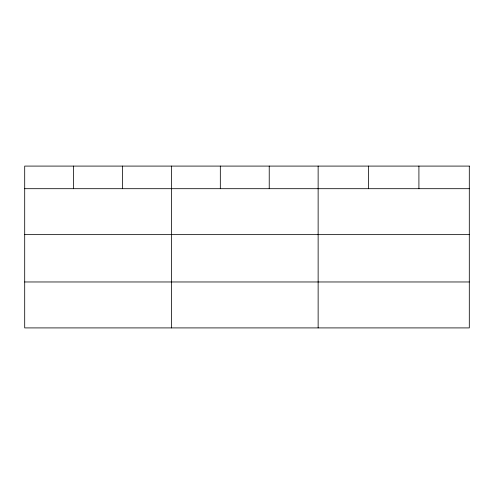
<?xml version="1.0" encoding="UTF-8"?>
<svg xmlns="http://www.w3.org/2000/svg" width="494" height="494" viewBox="0 0 494 494"><rect width="100%" height="100%" fill="white"/><g stroke="black" fill="none" stroke-linecap="round" stroke-linejoin="round"><path stroke-width="0.74" d="M24.7 188.696L469.3 188.696M24.7 234.638L469.3 234.638M24.7 281.969L469.3 281.969M418.912 166.089L418.912 188.696M368.524 166.089L368.524 188.696M318.136 166.089L318.136 327.911M269.23 166.089L269.23 188.696M220.324 166.089L220.324 188.696M171.418 166.089L171.418 327.911M122.512 166.089L122.512 188.696M73.606 166.089L73.606 188.696M469.3 166.089L24.7 166.089L24.7 327.911L469.3 327.911L469.3 166.089"/></g></svg>
